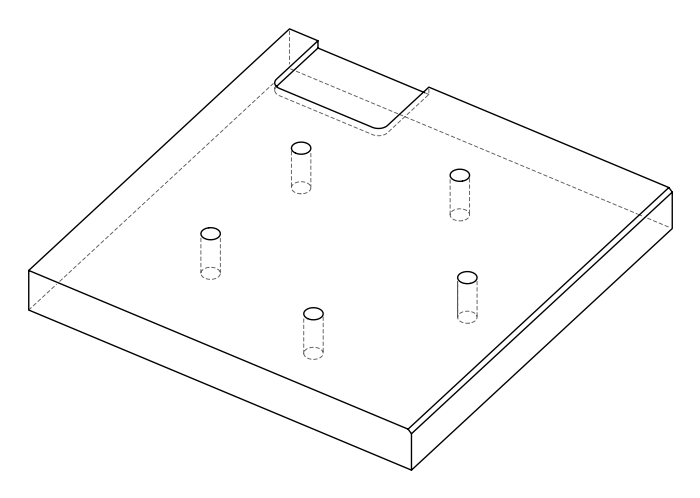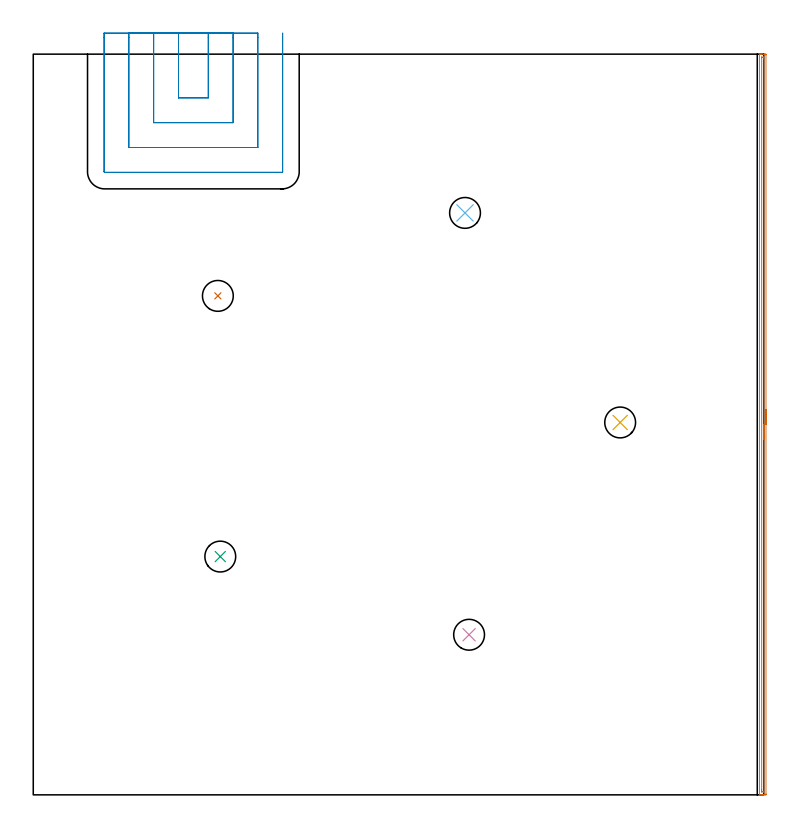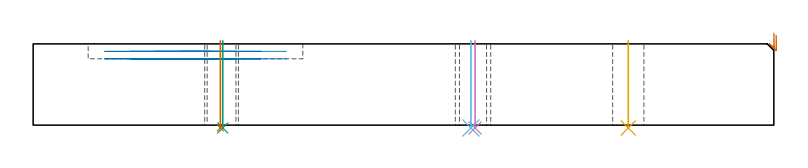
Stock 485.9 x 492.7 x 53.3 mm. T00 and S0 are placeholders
(PLAN: 7 operations, 2 tool changes, 14.2 min)
(1 AREA_MILL | FG_CHAMFER_SURFACE | UGT0205_001 | 8.05 min | 4555 mm3)
(2 MILL_SLOT | SLOT_PARTIAL_RECTANGULAR | UGT0201_105 | Follow Part, ap 5.5, ae 75% | 5.05 min | 123100 mm3)
(3 INDEXABLE_INSERT_DRILL_THROUGH_HOLE_FROM_SOLID | STEP1HOLE | NXT0302_012 | 0.23 min | 17560 mm3)
(4 INDEXABLE_INSERT_DRILL_THROUGH_HOLE_FROM_SOLID_1 | STEP1HOLE_1 | NXT0302_012 | 0.23 min | 17560 mm3)
(5 INDEXABLE_INSERT_DRILL_THROUGH_HOLE_FROM_SOLID_2 | STEP1HOLE_2 | NXT0302_012 | 0.23 min | 17565 mm3)
(6 INDEXABLE_INSERT_DRILL_THROUGH_HOLE_FROM_SOLID_3 | STEP1HOLE_3 | NXT0302_012 | 0.23 min | 17559 mm3)
(7 INDEXABLE_INSERT_DRILL_THROUGH_HOLE_FROM_SOLID_4 | STEP1HOLE_4 | NXT0302_012 | 0.23 min | 17554 mm3)
(TOOL UGT0205_001 | Chamfer Mill 20 x 3 x 45 deg. | D20 FL50 Z2)
(TOOL UGT0201_105 | End Mill 22 mm | D22 FL25 Z2)
(TOOL NXT0302_012 | Index. Insert Drill 20.5mm [880-D2050L25-03] | D20.5 PA176 FL62 Z2)
(OP 1 AREA_MILL)
G17 G21 G94 G90
T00 M6
G54
G17 G0 G90 X487.4 Y256.35 S1061 M3
G43 Z63.3 H0
Z59.
G94 G1 Y256.312 Z58.128 F250.
Y256.198 Z57.263
Y256.009 Z56.412
Y255.747 Z55.58
Y255.413 Z54.774
Y255.01 Z54.
Y254.542 Z53.264
Y254.01 Z52.572
Y253.421 Z51.929
Y252.778 Z51.34
Y252.086 Z50.808
Y251.35 Z50.34
Y250.576 Z49.937
Y249.77 Z49.603
Y248.938 Z49.341
Y248.087 Z49.152
Y247.222 Z49.038
Y246.35 Z49.
X487.399 Y0.621 Z49.001
X487.396 Y0.223
X487.392 Y0.01 Z49.004
X487.005 Y0. Z49.39
X486.737 Z49.658
X486.127 Z50.267
X485.592 Z50.805
X485.25 Z51.146
X484.715 Z51.681
X484.373 Z52.022
X483.408 Z52.992
X483.252 Y0.002 Z53.14
X483.102 Y0.01 Z53.288
X483.1 Y0.174 Z53.3
Y492.526
X483.102 Y492.69 Z53.288
X483.252 Y492.698 Z53.14
X483.408 Y492.7 Z52.992
X483.689 Z52.711
X484.373 Z52.022
X485.592 Z50.805
X486.127 Z50.267
X486.737 Z49.658
X487.005 Y492.697 Z49.39
X487.392 Y492.69 Z49.004
X487.396 Y492.478 Z49.001
X487.4 Y492.079 Z49.
Y246.35
X485.986 Z50.414
X485.985 Y2.408 Z50.415
X485.981 Y2.035 Z50.419
X485.979 Y2.018 Z50.421
X485.961 Y2.01 Z50.439
X485.891 Y2.004 Z50.509
X485.784 Y2.001 Z50.616
X484.773 Y2. Z51.627
X484.586 Y2.002 Z51.814
X484.553 Y2.005 Z51.847
X484.524 Y2.009 Z51.876
X484.521 Y2.052 Z51.879
X484.516 Y2.262 Z51.884
X484.515 Y2.408 Z51.885
X484.514 Y3.157 Z51.886
X484.515 Y490.292 Z51.885
X484.519 Y490.666 Z51.881
X484.52 Y490.682 Z51.88
X484.539 Y490.69 Z51.861
X484.609 Y490.696 Z51.791
X484.716 Y490.699 Z51.684
X485.727 Y490.7 Z50.673
X485.914 Y490.698 Z50.486
X485.947 Y490.695 Z50.453
X485.976 Y490.691 Z50.424
X485.979 Y490.649 Z50.421
X485.984 Y490.438 Z50.416
X485.985 Y490.292 Z50.415
X485.986 Y489.543 Z50.414
Y246.35
Y245.478 Z50.452
Y244.614 Z50.566
Y243.762 Z50.755
Y242.93 Z51.017
Y242.124 Z51.351
Y241.35 Z51.754
Y240.614 Z52.223
Y239.922 Z52.754
Y239.279 Z53.343
Y238.69 Z53.986
Y238.159 Z54.678
Y237.69 Z55.414
Y237.287 Z56.188
Y236.953 Z56.994
Y236.691 Z57.826
Y236.502 Z58.678
Y236.388 Z59.543
Y236.35 Z60.414
G0 Z63.3
M5
M2
(OP 2 MILL_SLOT)
G17 G21 G94 G90
T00 M6
G54
G17 G0 G90 X96.6 Y506.7 S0 M3
G43 Z63.3 H0
Z48.4
G94 G1 Y503.7 F250.
Y463.6 F500.
X116.4
Y503.7
Y506.7 F250.
X80.1
Y503.7
Y447.1 F500.
X132.9
Y503.7
Y506.7 F250.
X63.6
Y503.7
Y430.6 F500.
X149.4
Y503.7
Y506.7 F250.
X47.1
Y503.7
Y414.5 F500.
G3 X47.5 Y414.1 R0.4
G1 X165.5
G3 X165.9 Y414.5 R0.4
G1 Y503.7
Y506.7 F250.
G0 X96.6 Z43.5
G1 Y503.7
Y463.6 F500.
X116.4
Y503.7
Y506.7 F250.
X80.1
Y503.7
Y447.1 F500.
X132.9
Y503.7
Y506.7 F250.
X63.6
Y503.7
Y430.6 F500.
X149.4
Y503.7
Y506.7 F250.
X47.1
Y503.7
Y414.5 F500.
G3 X47.5 Y414.1 R0.4
G1 X165.5
G3 X165.9 Y414.5 R0.4
G1 Y503.7
Y506.7 F250.
G0 Z63.3
M5
M2
(OP 3 INDEXABLE_INSERT_DRILL_THROUGH_HOLE_FROM_SOLID)
G17 G21 G94 G90
T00 M6
G54
G17 G0 G90 X124.4 Y158.5 S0 M3
G43 Z63.3 H1
G94 G81 G98 Z-1.858 F250. R55.3
G80
M5
M2
(OP 4 INDEXABLE_INSERT_DRILL_THROUGH_HOLE_FROM_SOLID_1)
G17 G21 G94 G90
T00 M6
G54
G17 G0 G90 X289.9 Y106.5 S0 M3
G43 Z63.3 H1
G94 G81 G98 Z-1.858 F250. R55.3
G80
M5
M2
(OP 5 INDEXABLE_INSERT_DRILL_THROUGH_HOLE_FROM_SOLID_2)
G17 G21 G94 G90
T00 M6
G54
G17 G0 G90 X390.4 Y247.7 S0 M3
G43 Z63.3 H1
G94 G81 G98 Z-1.858 F250. R55.3
G80
M5
M2
(OP 6 INDEXABLE_INSERT_DRILL_THROUGH_HOLE_FROM_SOLID_3)
G17 G21 G94 G90
T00 M6
G54
G17 G0 G90 X287.2 Y387.1 S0 M3
G43 Z63.3 H1
G94 G81 G98 Z-1.858 F250. R55.3
G80
M5
M2
(OP 7 INDEXABLE_INSERT_DRILL_THROUGH_HOLE_FROM_SOLID_4)
G17 G21 G94 G90
T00 M6
G54
G17 G0 G90 X122.8 Y331.9 S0 M3
G43 Z63.3 H1
G94 G81 G98 Z-1.858 F250. R55.3
G80
M5
M2
